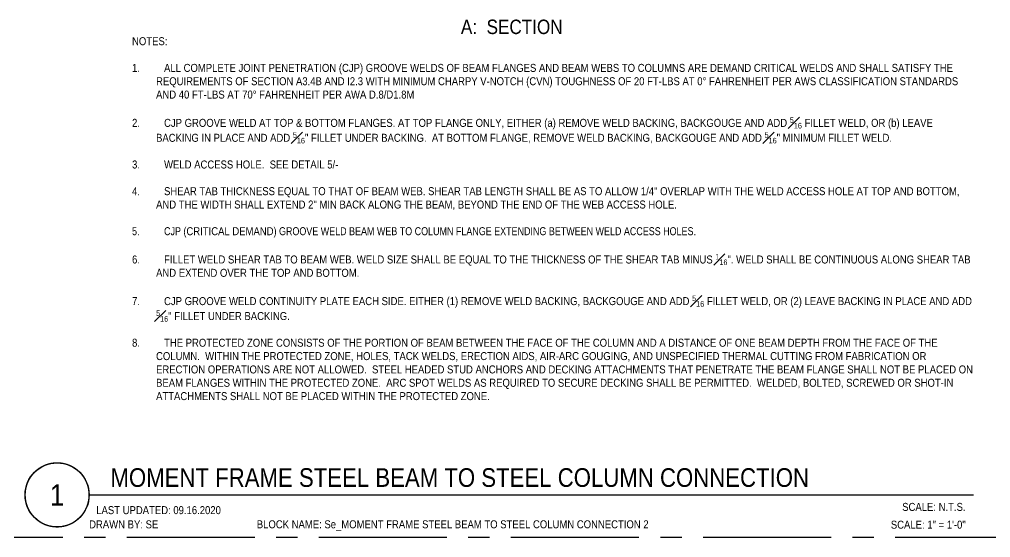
# Model space of a CAD drawing. Header units: inches. Extents: x -16404 to 14624, y -1591 to 16152.
# Drawn here: x 1677.4 to 1813.9, y 13200 to 13272.8 of the extents above; entities that cross this region are included whole.
import ezdxf
from ezdxf.enums import TextEntityAlignment as Align

# ---------------------------------------------------------------- set-up
doc = ezdxf.new("R2010")
doc.units = ezdxf.units.IN
doc.header["$LTSCALE"] = 24
doc.header["$MEASUREMENT"] = 0
doc.linetypes.add('CENTER2', pattern=[1.125, 0.75, -0.125, 0.125, -0.125])
doc.layers.get('0').update_dxf_attribs({"linetype": 'CONTINUOUS'})
doc.layers.add('DESIGNER COMMENTS', color=221, linetype='CONTINUOUS', plot=False)
doc.layers.add('S-ANNO-GRID-NONPLOT', color=251, linetype='CONTINUOUS', plot=False)
doc.layers.add('S-ANNO-NOTE', color=4, linetype='CONTINUOUS')
doc.layers.add('S-TYP DETAIL BLOCKS', color=1, linetype='CONTINUOUS')
doc.styles.add('Arial', font='arial.ttf', dxfattribs={"width": 0.85})

# ---------------------------------------------------------------- blocks, each defined once
blk = doc.blocks.new('*U292')
at = {"const_width": 0.1875}
for points in [[(-4.5, 1.695570592395378e-15, -1), (4.5, 1.479114197289397e-31, 3.732050807568883)], [(-4.5, 5.087936460698574e-16, 1), (4.5, 0, -3.732050807568883)]]:
    blk.add_lwpolyline(points, format="xyb", dxfattribs=at)
blk.add_lwpolyline([(4.5, 0), (128.8136483128778, 0)], dxfattribs=at)
blk.add_circle((0, 0), 4.5)
at = {"style": 'Arial', "width": 0.85}
for tag, p in [('DWG_TITLE_1', (7.5, 6.1875)), ('DWG_TITLE_2', (7.5, 2.4375))]:
    blk.add_attdef(tag, text='', height=2.625, dxfattribs=at).set_placement(p, align=Align.MIDDLE_LEFT)
blk.add_attdef('#', text='', height=3, dxfattribs=at).set_placement((0, 0), align=Align.MIDDLE_CENTER)
blk.add_attdef('SCALE', text='', height=1.125, dxfattribs=at).set_placement((127.6886483128778, -1.125), align=Align.TOP_RIGHT)
blk = doc.blocks.new('Se_MOMENT FRAME STEEL BEAM TO STEEL COLUMN CONNECTION 2')
at = {"layer": 'DESIGNER COMMENTS', "char_height": 1.125, "style": 'Arial'}
for s, insert, width, attachment_point in [('\\A1;LAST UPDATED: 09.16.2020', (5.499838770643919, -1.58101451298171), 17.47096606412005, 1), ('\\A1;DRAWN BY: SE', (4.499838770643919, -3.58101451298171), 9.663113062755798, 1), ('\\A1;BLOCK NAME: Se_MOMENT FRAME STEEL BEAM TO STEEL COLUMN CONNECTION 2', (55.60454943735931, -4.294642857401413), 55.01780269440654, 5), ('\\A1;SCALE: 1{\\H1x;" = 1\'-0"}', (127.7090988749842, -3.625000000258296), 19.68744999823992, 3)]:
    blk.add_mtext(s, dxfattribs=dict(at, insert=insert, width=width, attachment_point=attachment_point))
at = {"layer": 'S-ANNO-NOTE', "color": 6, "insert": (63.90682415616175, 64.74769423232829), "char_height": 2.025, "width": 31.08006526517906, "attachment_point": 8, "style": 'Arial'}
blk.add_mtext('A:  SECTION', dxfattribs=at)
at = {"layer": 'S-ANNO-NOTE', "insert": (10.53312996093155, 64.33241204463775), "char_height": 1.125, "width": 108.4057413307746, "attachment_point": 1, "style": 'Arial'}
blk.add_mtext('\\A1;NOTES:\\P\\P\\pi-3.375,l3.375;1.^IALL COMPLETE JOINT PENETRATION (CJP) GROOVE WELDS OF BEAM FLANGES AND BEAM WEBS TO COLUMNS ARE DEMAND CRITICAL WELDS AND SHALL SATISFY THE REQUIREMENTS OF SECTION A3.4B AND I2.3 WITH MINIMUM CHARPY V-NOTCH (CVN) TOUGHNESS OF 20 FT-LBS AT 0° FAHRENHEIT PER AWS CLASSIFICATION STANDARDS AND 40 FT-LBS AT 70° FAHRENHEIT PER AWA D.8/D1.8M\\P\\pi0,l0;\\P\\pi-3.375,l3.375;2.^ICJP GROOVE WELD AT TOP & BOTTOM FLANGES. AT TOP FLANGE ONLY, EITHER (a) REMOVE WELD BACKING, BACKGOUGE AND ADD {\\H0.7x;\\S5#16;} FILLET WELD, OR (b) LEAVE BACKING IN PLACE AND ADD {\\H0.7x;\\S5#16;}" FILLET UNDER BACKING.  AT BOTTOM FLANGE, REMOVE WELD BACKING, BACKGOUGE AND ADD {\\H0.7x;\\S5#16;}" MINIMUM FILLET WELD. \\P\\pi-5.99996,l5.99996;  \\P\\pi-3.375,l3.375;3.^IWELD ACCESS HOLE.  SEE DETAIL 5/-\\P\\pi-5.99996,l5.99996;\\P\\pi-3.375,l3.375;4.^ISHEAR TAB THICKNESS EQUAL TO THAT OF BEAM WEB. SHEAR TAB LENGTH SHALL BE AS TO ALLOW 1/4" OVERLAP WITH THE WELD ACCESS HOLE AT TOP AND BOTTOM, AND THE WIDTH SHALL EXTEND 2" MIN BACK ALONG THE BEAM, BEYOND THE END OF THE WEB ACCESS HOLE.\\P\\pi-5.99996,l5.99996;\\P\\pi-3.375,l3.375;{\\A0;\\W0.8;5.^ICJP (}CRITICAL DEMAND{\\A0;\\W0.8;) GROOVE WELD BEAM WEB TO COLUMN FLANGE EXTENDING BETWEEN WELD ACCESS HOLES}. \\P\\pi0,l0;\\P\\pi-3.375,l3.375;6.^IFILLET WELD SHEAR TAB TO BEAM WEB. WELD SIZE SHALL BE EQUAL TO THE THICKNESS OF THE SHEAR TAB MINUS {\\H0.7x;\\S1#16;\\H1.4286x;". WELD SHALL BE CONTINUOUS ALONG SHEAR TAB AND EXTEND OVER THE TOP AND BOTTOM.}\\P\\pi-5.99996,l5.99996;\\P\\pi-3.375,l3.375;7.^ICJP GROOVE WELD CONTINUITY PLATE EACH SIDE. EITHER (1) REMOVE WELD BACKING, BACKGOUGE AND ADD {\\H0.7x;\\S5#16;\\H1.4286x; FILLET WELD, OR (2) LEAVE BACKING IN PLACE AND ADD \\H0.7x;\\S5#16;\\H1.4286x;" FILLET UNDER BACKING.\\P\\pi0,l0;\\P\\pi-3.375,l3.375;8.^ITHE PROTECTED ZONE CONSISTS OF THE PORTION OF BEAM BETWEEN THE FACE OF THE COLUMN AND A DISTANCE OF ONE BEAM DEPTH FROM THE FACE OF THE COLUMN.  WITHIN THE PROTECTED ZONE, HOLES, TACK WELDS, ERECTION AIDS, AIR-ARC GOUGING, AND UNSPECIFIED THERMAL CUTTING FROM FABRICATION OR ERECTION OPERATIONS ARE NOT ALLOWED.  STEEL HEADED STUD ANCHORS AND DECKING ATTACHMENTS THAT PENETRATE THE BEAM FLANGE SHALL NOT BE PLACED ON BEAM FLANGES WITHIN THE PROTECTED ZONE.  ARC SPOT WELDS AS REQUIRED TO SECURE DECKING SHALL BE PERMITTED.  WELDED, BOLTED, SCREWED OR SHOT-IN ATTACHMENTS SHALL NOT BE PLACED WITHIN THE PROTECTED ZONE.}', dxfattribs=at)

msp = doc.modelspace()

# ---------------------------------------------------------------- linework, layer by layer
at = {"layer": 'S-ANNO-GRID-NONPLOT', "linetype": 'CENTER2'}
msp.add_line((3519.530475630434, 13200), (0, 13200), dxfattribs=at)

# ---------------------------------------------------------------- block references
at = {"layer": 'S-ANNO-NOTE'}
msp.add_blockref('*U292', (1682.742490627387, 13206.00000000028), dxfattribs=at).add_auto_attribs({'#': '1', 'DWG_TITLE_2': 'MOMENT FRAME STEEL BEAM TO STEEL COLUMN CONNECTION', 'SCALE': 'SCALE: N.T.S.'})
at = {"layer": 'S-TYP DETAIL BLOCKS'}
msp.add_blockref('Se_MOMENT FRAME STEEL BEAM TO STEEL COLUMN CONNECTION 2', (1682.742490627387, 13206.00000000028), dxfattribs=at)

doc.saveas('drawing.dxf')
